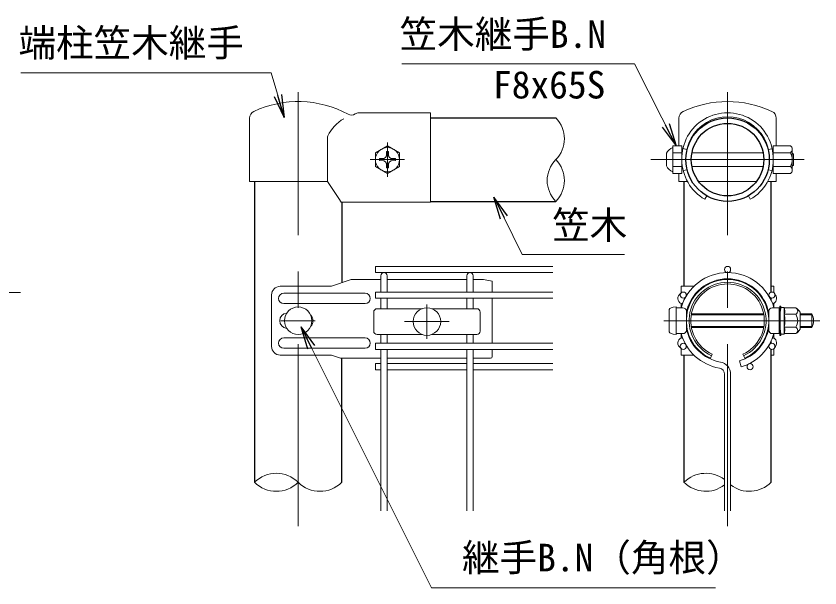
# Model space of a CAD drawing. Units: millimetres, scale not verified. Extents: x -4200 to 4200, y -2970 to 2970.
# Drawn here: x 697 to 2101, y 955 to 1953 of the extents above; entities that cross this region are included whole.
import ezdxf
from ezdxf.enums import TextEntityAlignment as Align

# ---------------------------------------------------------------- set-up
doc = ezdxf.new("R2010")
doc.units = ezdxf.units.MM
doc.header["$LTSCALE"] = 10
doc.linetypes.add('USER1', pattern=[50.8, 31.75, -6.35, 6.35, -6.35])
for name, color, linetype, lineweight in [('0-3_D-STR-DIM', 7, 'Continuous', 13), ('0-6_D-STR1', 1, 'Continuous', 25), ('0-7_D-BMK', 2, 'USER1', 13), ('0-8_D-STR2', 7, 'Continuous', 13), ('0-9_D-STR3', 3, 'Continuous', 13), ('0-B_D-STR-TXT', 7, 'Continuous', 13)]:
    doc.layers.add(name, color=color, linetype=linetype, lineweight=lineweight)
doc.layers.add('0-4_0', color=7, linetype='Continuous')
doc.styles.add('ＭＳ ゴシック', font='')
doc.styles.get('ＭＳ ゴシック').set_extended_font_data('MS Gothic')

# ---------------------------------------------------------------- blocks, each defined once
blk = doc.blocks.new('A$Cb6e87afd')
at = {"layer": '0-8_D-STR2'}
for p, q in [((69.73, -513.83), (80.01, -548.32)), ((-18, -1386.67), (-18, -591.35)), ((18, -1386.67), (18, -591.35))]:
    blk.add_line(p, q, dxfattribs=at)
for centre in [(0, 18), (-258.08, -131), (258.08, -131), (-258.08, -429), (258.08, -429), (131.19, -547.57)]:
    blk.add_circle(centre, 18, dxfattribs=at)
for centre, radius, start, end in [((0, -280), 280, 15.53679, 164.46321), ((0, -280), 244, 10.38886, 169.61114), ((0, -280), 244, 190.38886, 260.16066), ((0, -280), 244, 286.60421, 349.61114), ((0, -280), 280, 195.53679, 260.16066), ((0, -280), 280, 286.60421, 344.46321), ((-54, -591.35), 36, 0, 80.16066), ((-54, -591.35), 72, 0, 80.16066)]:
    blk.add_arc(centre, radius, start, end, dxfattribs=at)
blk = doc.blocks.new('_Open')
at = {"layer": '0-4_0'}
blk.add_line((-10, 1.667), (0, 0), dxfattribs=at)
blk.add_lwpolyline([(-10, -1.667), (0, 0), (-10, 0)], dxfattribs=at)

msp = doc.modelspace()

# ---------------------------------------------------------------- linework, layer by layer
at = {"layer": '0-3_D-STR-DIM'}
for centre, radius, start, end in [((1602.64, 1738.79), 51.71, 315.18146, 44.81854), ((1676, 1665.89), 51.71, 135.18146, 224.81854), ((1602.64, 1665.89), 51.71, 315.18146, 44.81854), ((1151.22, 1100.9), 54.05, 45.18146, 134.81854), ((1901.22, 1100.9), 54.05, 52.7739, 134.81854), ((1151.22, 1177.58), 54.05, 225.18146, 314.81854), ((1227.42, 1177.58), 54.05, 225.18146, 314.81854), ((1901.22, 1177.58), 54.05, 225.18146, 307.2261), ((1977.42, 1177.58), 54.05, 232.7739, 314.81854)]:
    msp.add_arc(centre, radius, start, end, dxfattribs=at)
at = {"layer": '0-6_D-STR1'}
for p, q in [((1420.32, 1775.24), (1639.32, 1775.24)), ((1113.12, 1664.24), (1113.12, 1139.24)), ((1863.12, 1664.24), (1863.12, 1481.24)), ((2015.52, 1471.2), (2015.52, 1664.24)), ((1420.32, 1629.44), (1639.32, 1629.44)), ((1265.52, 1628.24), (1265.52, 1487.52)), ((2015.52, 1456.59), (2015.52, 1460.3)), ((2015.52, 1456.59), (2015.52, 1460.3)), ((2015.52, 1382.18), (2015.52, 1385.89)), ((2015.52, 1139.24), (2015.52, 1371.28)), ((1265.52, 1139.24), (1265.52, 1355.79)), ((1863.12, 1361.24), (1863.12, 1139.24))]:
    msp.add_line(p, q, dxfattribs=at)
for radius in [72.9, 63.3]:
    msp.add_circle((1939.32, 1702.34), radius, dxfattribs=at)
at = {"layer": '0-7_D-BMK'}
for p, q in [((1189.32, 1062.56), (1189.32, 1820.24)), ((1939.32, 1062.56), (1939.32, 1820.24)), ((1345.32, 1672.34), (1345.32, 1732.34)), ((1315.32, 1702.34), (1375.32, 1702.34)), ((1805.55, 1702.34), (2073.09, 1702.34)), ((1414.32, 1449.71), (1414.32, 1389.71)), ((1159.32, 1421.24), (1219.32, 1421.24)), ((1375.32, 1419.71), (1453.32, 1419.71)), ((1828, 1421.24), (2100.62, 1421.24))]:
    msp.add_line(p, q, dxfattribs=at)
at = {"layer": '0-8_D-STR2'}
for p, q in [((1633.92, 1516.04), (1324.32, 1516.04)), ((1324.32, 1516.04), (1324.32, 1505.24)), ((1633.92, 1505.24), (1324.32, 1505.24)), ((1333.92, 1471.34), (1333.92, 1499.84)), ((1344.72, 1471.34), (1344.72, 1499.84)), ((1483.92, 1471.34), (1483.92, 1499.84)), ((1494.72, 1471.34), (1494.72, 1499.84)), ((1633.92, 1471.34), (1324.32, 1471.34)), ((1324.32, 1471.34), (1324.32, 1460.54)), ((1633.92, 1460.54), (1324.32, 1460.54)), ((1333.92, 1442.21), (1333.92, 1460.54)), ((1344.72, 1442.21), (1344.72, 1460.54)), ((1483.92, 1442.21), (1483.92, 1460.54)), ((1494.72, 1442.21), (1494.72, 1460.54)), ((1333.92, 1381.94), (1333.92, 1397.21)), ((1344.72, 1381.94), (1344.72, 1397.21)), ((1483.92, 1381.94), (1483.92, 1397.21)), ((1494.72, 1381.94), (1494.72, 1397.21)), ((1633.92, 1381.94), (1324.32, 1381.94)), ((1324.32, 1381.94), (1324.32, 1371.14)), ((1633.92, 1371.14), (1324.32, 1371.14)), ((1333.92, 1089.24), (1333.92, 1371.14)), ((1344.72, 1089.24), (1344.72, 1371.14)), ((1483.92, 1089.24), (1483.92, 1371.14)), ((1494.72, 1089.24), (1494.72, 1371.14)), ((1333.92, 1346.37), (1324.32, 1346.37)), ((1324.32, 1346.37), (1324.32, 1335.57)), ((1333.92, 1335.57), (1324.32, 1335.57)), ((1483.92, 1346.37), (1344.72, 1346.37)), ((1483.92, 1335.57), (1344.72, 1335.57)), ((1633.92, 1346.37), (1494.72, 1346.37)), ((1633.92, 1335.57), (1494.72, 1335.57))]:
    msp.add_line(p, q, dxfattribs=at)
for centre in [(1339.32, 1499.84), (1489.32, 1499.84)]:
    msp.add_arc(centre, 5.4, 0, 180, dxfattribs=at)
at = {"layer": '0-9_D-STR3'}
for p, q in [((1104.42, 1664.24), (1104.42, 1774.85)), ((1854.42, 1726.64), (1854.42, 1774.85)), ((2024.22, 1726.64), (2024.22, 1774.85)), ((1343.54, 1716.44), (1343.41, 1708.94)), ((1343.54, 1716.44), (1347.1, 1716.44)), ((1347.1, 1716.44), (1347.23, 1708.94)), ((1832.52, 1691.27), (1832.52, 1713.41)), ((1843.62, 1726.64), (1859.52, 1726.64)), ((1843.62, 1678.04), (1843.62, 1726.64)), ((1843.62, 1714.49), (1859.52, 1714.49)), ((1859.52, 1726.64), (1859.52, 1678.04)), ((1868.09, 1719.95), (1861.39, 1721.61)), ((1877.17, 1714.34), (2001.47, 1714.34)), ((2010.55, 1719.95), (2016.79, 1721.49)), ((2049.12, 1726.64), (2019.12, 1726.64)), ((2019.12, 1726.64), (2019.12, 1678.04)), ((2049.12, 1714.49), (2019.12, 1714.49)), ((2052.12, 1683.64), (2052.12, 1720.68)), ((1338.72, 1704.25), (1331.22, 1704.12)), ((1331.22, 1700.56), (1331.22, 1704.12)), ((1338.72, 1700.43), (1331.22, 1700.56)), ((1341.63, 1706.03), (1338.72, 1704.25)), ((1341.63, 1698.65), (1338.72, 1700.43)), ((1341.63, 1706.03), (1343.41, 1708.94)), ((1349.01, 1706.03), (1347.23, 1708.94)), ((1349.01, 1706.03), (1351.92, 1704.25)), ((1349.01, 1698.65), (1351.92, 1700.43)), ((1351.92, 1704.25), (1359.42, 1704.12)), ((2052.12, 1712.31), (2054.52, 1712.31)), ((1341.63, 1698.65), (1343.41, 1695.74)), ((1343.54, 1688.24), (1343.41, 1695.74)), ((1343.54, 1688.24), (1347.1, 1688.24)), ((1347.1, 1688.24), (1347.23, 1695.74)), ((1349.01, 1698.65), (1347.23, 1695.74)), ((1843.62, 1690.19), (1859.52, 1690.19)), ((1868.55, 1684.84), (1861.85, 1683.19)), ((1877.17, 1690.34), (2001.47, 1690.34)), ((2010.09, 1684.84), (2016.79, 1683.19)), ((2049.12, 1690.19), (2019.12, 1690.19)), ((2052.12, 1691.02), (2054.52, 1692.37)), ((1843.62, 1678.04), (1859.52, 1678.04)), ((1854.42, 1664.24), (1854.42, 1678.04)), ((2049.12, 1678.04), (2019.12, 1678.04)), ((2024.22, 1664.24), (2024.22, 1678.04)), ((1854.42, 1664.24), (1869.2, 1664.24)), ((1888.77, 1664.24), (1989.87, 1664.24)), ((2024.22, 1664.24), (2009.44, 1664.24)), ((1903.04, 1639.11), (1899.61, 1633.13)), ((1975.6, 1639.11), (1979.04, 1633.13)), ((1282.05, 1493.24), (1247.39, 1481.24)), ((1333.92, 1493.24), (1282.05, 1493.24)), ((1483.92, 1493.24), (1344.72, 1493.24)), ((1513.32, 1493.24), (1494.72, 1493.24)), ((1513.32, 1493.24), (1528.32, 1490.24)), ((1528.32, 1490.24), (1528.32, 1471.34)), ((1247.39, 1481.24), (1157.86, 1481.24)), ((1880.53, 1481.24), (1858.32, 1481.24)), ((1858.32, 1469.99), (1858.32, 1481.24)), ((1899.52, 1481.24), (1897.39, 1481.24)), ((2015.52, 1481.24), (2020.32, 1481.24)), ((2020.32, 1469.99), (2020.32, 1481.24)), ((1142.86, 1466.24), (1142.86, 1376.24)), ((1306.32, 1469.24), (1164.09, 1469.24)), ((1528.32, 1460.54), (1528.32, 1381.94)), ((1306.32, 1451.24), (1164.09, 1451.24)), ((1858.32, 1443.74), (1858.32, 1451.24)), ((1858.32, 1446.77), (1858.32, 1445.02)), ((2020.32, 1443.74), (2020.32, 1451.24)), ((2030.86, 1446.4), (2030.86, 1442.08)), ((2030.86, 1446.4), (2032.36, 1446.4)), ((2032.36, 1446.4), (2032.36, 1442.08)), ((1321.32, 1436.21), (1321.32, 1403.21)), ((1327.32, 1442.21), (1405.97, 1442.21)), ((1422.67, 1442.21), (1501.32, 1442.21)), ((1507.32, 1436.21), (1507.32, 1403.21)), ((1837.32, 1440.8), (1837.32, 1401.68)), ((1849.32, 1397.24), (1849.32, 1445.24)), ((1849.32, 1443.74), (1861.32, 1443.74)), ((1867.32, 1404.74), (1867.32, 1437.74)), ((1867.32, 1433.24), (1868.33, 1433.24)), ((1876.25, 1433.24), (2002.39, 1433.24)), ((2010.31, 1433.24), (2011.32, 1433.24)), ((2011.32, 1437.74), (2011.32, 1404.74)), ((2017.32, 1443.74), (2029.32, 1443.74)), ((2029.32, 1443.74), (2029.32, 1398.74)), ((2030.86, 1442.08), (2029.32, 1436.78)), ((2029.32, 1436.78), (2029.32, 1405.7)), ((2030.82, 1433.39), (2031.42, 1433.39)), ((2031.42, 1434.72), (2032.59, 1444.21)), ((2031.42, 1434.72), (2031.42, 1407.72)), ((2031.42, 1433.39), (2031.42, 1409.09)), ((2037.89, 1444.47), (2032.88, 1444.47)), ((2038.02, 1421.22), (2038.02, 1444.4)), ((2058.4, 1432.5), (2038.02, 1432.5)), ((2038.32, 1443.74), (2038.18, 1444.25)), ((2058.4, 1443.76), (2038.32, 1443.76)), ((2065.92, 1436.24), (2065.92, 1406.24)), ((2065.92, 1433.24), (2086.32, 1433.24)), ((2086.32, 1433.24), (2086.32, 1409.24)), ((1867.32, 1431.21), (1868.01, 1431.21)), ((1875.9, 1431.21), (2002.74, 1431.21)), ((2010.63, 1431.21), (2011.32, 1431.21)), ((2038.02, 1421.22), (2038.02, 1398.05)), ((2065.92, 1431.21), (2086.32, 1431.21)), ((1867.32, 1411.27), (1868.01, 1411.27)), ((1867.38, 1409.24), (1868.33, 1409.24)), ((1875.9, 1411.27), (2002.74, 1411.27)), ((1876.25, 1409.24), (2002.39, 1409.24)), ((2010.31, 1409.24), (2011.26, 1409.24)), ((2010.63, 1411.27), (2011.32, 1411.27)), ((2030.86, 1399.72), (2029.32, 1405.7)), ((2030.82, 1409.09), (2031.42, 1409.09)), ((2030.82, 1405.7), (2032.36, 1399.72)), ((2031.42, 1407.72), (2032.59, 1398.23)), ((2058.4, 1409.98), (2038.02, 1409.98)), ((2065.92, 1411.27), (2086.32, 1411.27)), ((2065.92, 1409.24), (2086.32, 1409.24)), ((1306.32, 1391.24), (1164.09, 1391.24)), ((1327.32, 1397.21), (1405.97, 1397.21)), ((1422.67, 1397.21), (1501.32, 1397.21)), ((1849.32, 1398.74), (1861.32, 1398.74)), ((1858.32, 1391.24), (1858.32, 1398.74)), ((2017.32, 1398.74), (2029.32, 1398.74)), ((2020.32, 1391.24), (2020.32, 1398.74)), ((2032.36, 1399.72), (2032.36, 1395.4)), ((2037.82, 1397.97), (2032.88, 1397.97)), ((2058.4, 1398.72), (2038.32, 1398.72)), ((1306.32, 1373.24), (1164.09, 1373.24)), ((1528.32, 1371.14), (1528.32, 1358.79)), ((1858.32, 1361.24), (1858.32, 1372.5)), ((1909.32, 1355.79), (1912.57, 1362.88)), ((1969.32, 1355.79), (1966.07, 1362.88)), ((2020.32, 1361.24), (2020.32, 1372.5)), ((1247.39, 1361.24), (1157.86, 1361.24)), ((1263.14, 1355.79), (1247.39, 1361.24)), ((1263.14, 1355.79), (1333.92, 1355.79)), ((1344.72, 1355.79), (1483.92, 1355.79)), ((1494.72, 1355.79), (1525.32, 1355.79)), ((1880.53, 1361.24), (1858.32, 1361.24)), ((1899.52, 1361.24), (1897.39, 1361.24)), ((2015.52, 1361.24), (2020.32, 1361.24))]:
    msp.add_line(p, q, dxfattribs=at)
for points in [[(1240.32, 1740.63), (1240.32, 1664.24), (1260.22, 1634.38), (1264.32, 1628.24), (1420.32, 1628.24), (1420.32, 1637.45), (1420.32, 1777.34), (1420.32, 1784.24), (1295.52, 1784.24)], [(2052.12, 1692.37), (2054.52, 1692.37), (2054.52, 1712.31), (2052.12, 1713.66)], [(1351.92, 1700.43), (1359.42, 1700.56), (1359.42, 1704.12)], [(1240.32, 1664.24), (1111.32, 1664.24), (1104.42, 1664.24)], [(2032.36, 1442.08), (2030.82, 1436.78), (2030.82, 1405.7)], [(2030.86, 1399.72), (2030.86, 1395.4), (2032.36, 1395.4)]]:
    msp.add_lwpolyline(points, dxfattribs=at)
msp.add_lwpolyline([(1345.32, 1678.04), (1324.27, 1690.19), (1324.27, 1714.49), (1345.32, 1726.64), (1366.36, 1714.49), (1366.36, 1690.19)], close=True, dxfattribs=at)
for centre, radius in [((1345.32, 1702.34), 21.1), ((1189.32, 1421.24), 24), ((1414.32, 1419.71), 24)]:
    msp.add_circle(centre, radius, dxfattribs=at)
for centre, radius, start, end in [((1189.32, 1620.74), 183, 61.55687, 115.04185), ((1939.32, 1620.74), 183, 64.95813, 115.04187), ((1117.32, 1774.85), 12.9, 115.04187, 180), ((1295.52, 1772.24), 12, 90, 123.72272), ((1867.32, 1774.85), 12.9, 115.04187, 180), ((1939.32, 1704.31), 79.82, 358.58736, 181.41264), ((2011.32, 1774.85), 12.9, 0, 64.95813), ((1307.92, 1709.75), 75, 121.26219, 153.03691), ((1282.19, 1792.2), 12, 241.55687, 303.72274), ((1939.32, 1704.31), 72.92, 358.58736, 181.41264), ((1247.22, 1740.63), 6.9, 153.03691, 180), ((1852.68, 1702.26), 23.04, 113.15662, 151.05168), ((2044.47, 1720.57), 7.65, 307.42505, 52.57495), ((2026.02, 1702.34), 26.1, 332.26063, 27.73937), ((1939.32, 1702.34), 79.8, 180, 240.15373), ((1939.32, 1702.34), 79.8, 299.84627, 0), ((1852.68, 1702.42), 23.04, 208.94832, 246.84338), ((2044.51, 1684.12), 7.63, 307.21089, 52.78911), ((1939.32, 1421.24), 72, 294.62432, 245.37568), ((1939.32, 1421.24), 67.2, 294.62432, 245.37568), ((1157.86, 1466.24), 15, 90, 180), ((1939.32, 1421.24), 64.2, 294.62432, 245.37568), ((1164.09, 1460.24), 9, 90, 270), ((1306.32, 1460.24), 9, 270, 90), ((1862.07, 1460.24), 9.75, 119.47317, 247.38014), ((1856.78, 1460.24), 9.13, 9.9641, 11.88326), ((2013.57, 1460.24), 11.25, 306.8699, 43.36468), ((1856.78, 1460.24), 9.13, 279.7159, 299.45512), ((2021.86, 1460.24), 9.13, 240.54488, 260.2841), ((1170.61, 1421.24), 13.5, 94.99037, 265.00963), ((1327.32, 1436.21), 6, 90, 180), ((1501.32, 1436.21), 6, 0, 90), ((1861.32, 1437.74), 6, 0, 90), ((2017.32, 1437.74), 6, 90, 180), ((2029.71, 1433.44), 1.71, 358.43845, 49.48837), ((2032.88, 1444.17), 0.3, 90, 173), ((2037.89, 1444.17), 0.3, 15, 90), ((2023.37, 1438.1), 15.97, 339.37322, 22.7756), ((1975.75, 1421.22), 63.57, 0, 10.20031), ((2055.35, 1438.13), 6.4, 298.45309, 61.54691), ((2041.13, 1421.24), 20.62, 0, 33.09348), ((2045.6, 1423.48), 24, 32.13463, 57.68315), ((2063.82, 1421.24), 25.5, 331.92751, 28.07249), ((1201.88, 1421.24), 13.5, 314.07965, 45.92035), ((1975.75, 1421.22), 63.57, 349.79969, 0), ((2041.13, 1421.24), 20.62, 326.90652, 0), ((1861.32, 1404.74), 6, 270, 0), ((2017.32, 1404.74), 6, 180, 270), ((2029.71, 1409.04), 1.71, 310.51348, 1.56339), ((2023.37, 1404.34), 15.97, 337.2244, 20.62678), ((2055.35, 1404.35), 6.4, 298.45309, 61.54691), ((2045.6, 1419.01), 24, 302.31685, 327.86537), ((1164.09, 1382.24), 9, 90, 270), ((1306.32, 1382.24), 9, 270, 90), ((1327.32, 1403.21), 6, 180, 270), ((1501.32, 1403.21), 6, 270, 0), ((1862.07, 1382.24), 9.75, 112.61986, 240.52683), ((1856.78, 1382.24), 9.13, 60.54488, 80.2841), ((2021.86, 1382.24), 9.13, 99.7159, 119.45512), ((2013.57, 1382.24), 11.25, 316.63532, 53.1301), ((2032.88, 1398.27), 0.3, 187, 270), ((2037.82, 1398.27), 0.3, 270, 337.2244), ((1157.86, 1376.24), 15, 180, 270), ((1856.78, 1382.24), 9.13, 348.11674, 350.0359), ((2021.86, 1382.24), 9.13, 189.9641, 191.88326), ((1525.32, 1358.79), 3, 270, 0)]:
    msp.add_arc(centre, radius, start, end, dxfattribs=at)
for centre, start_param, end_param in [((1851.72, 1440.8), 1.7382444, 3.1415927), ((1851.72, 1401.68), 3.1415927, 4.5449409)]:
    msp.add_ellipse(centre, major_axis=(14.4, 0), ratio=0.3125, start_param=start_param, end_param=end_param, dxfattribs=at)
at = {"layer": '0-B_D-STR-TXT'}
for points in [[(1370.39, 1869.68), (1776.64, 1869.68), (1848.4, 1728.42)], [(704.73, 1853.87), (1142.45, 1853.87), (1164.63, 1777.79)], [(1759.29, 1536.96), (1580.7, 1536.96), (1531.99, 1635.18)], [(704.38, 1470.4), (169.7, 1470.4), (86.56, 1158.37)], [(1918.49, 954.91), (1422.39, 954.91), (1195.24, 1408.75)]]:
    msp.add_lwpolyline(points, dxfattribs=at)

# ---------------------------------------------------------------- block references
at = {"layer": '0-8_D-STR2', "xscale": 0.3, "yscale": 0.3}
msp.add_blockref('A$Cb6e87afd', (1939.32, 1505.24), dxfattribs=at)
at = {"layer": '0-B_D-STR-TXT', "xscale": 4, "yscale": 4}
for p, rotation in [((1165.19, 1775.87), 286.25247), ((1849.3, 1726.64), 296.929), ((1531.1, 1636.97), 116.38306), ((1194.35, 1410.54), 116.5878)]:
    msp.add_blockref('_Open', p, dxfattribs=dict(at, rotation=rotation))

# ---------------------------------------------------------------- texts
at = {"layer": '0-B_D-STR-TXT', "style": 'ＭＳ ゴシック'}
for s, p in [('笠木継手B.N', (1366.58, 1883.03)), ('端柱笠木継手', (700.92, 1867.73)), ('F8x65S', (1529.54, 1794.66)), ('笠木', (1632.9, 1549.67)), ('継手B.N（角根）', (1475.6, 969.4))]:
    msp.add_text(s, height=48.09, dxfattribs=at).set_placement(p, align=Align.BOTTOM_LEFT)

doc.saveas('drawing.dxf')
